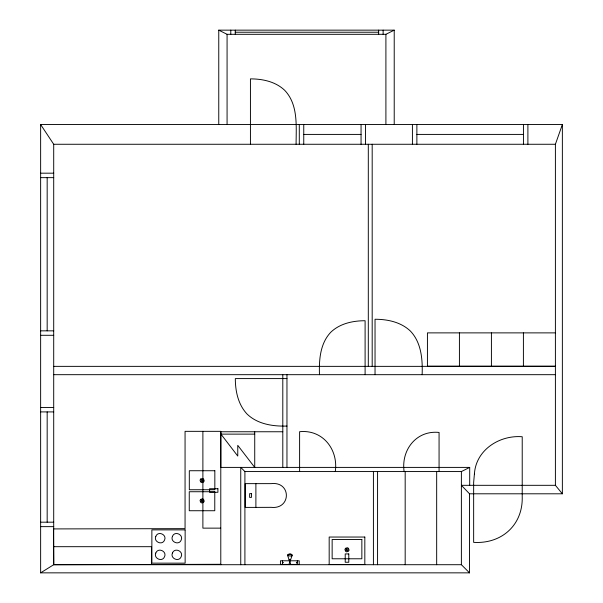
<?xml version="1.0" encoding="UTF-8"?>
<svg xmlns="http://www.w3.org/2000/svg" width="603" height="603" viewBox="0 0 603 603"><rect width="100%" height="100%" fill="white"/><g stroke="black" fill="none" stroke-linecap="round" stroke-linejoin="round"><path stroke-width="0.9" d="M555.401 485.317L555.401 144.268L562.365 124.542L40.635 124.542L40.635 572.85L469.526 572.85L469.526 493.797L461.385 485.317L555.401 485.317L562.365 493.797L469.526 493.797M40.635 572.85L53.705 564.71L461.385 564.71L469.526 572.85M218.761 124.542L218.761 30.15L227.075 34.311L385.905 34.311L394.219 30.15L394.219 124.542M240.748 564.71L240.748 467.4L244.908 471.561L461.385 471.561L469.699 467.4L469.699 485.317M255.891 507.394L271.192 507.334C291.339 509.573 291.505 481.224 271.192 483.636L245.21 483.636L245.21 507.394L255.891 507.394L255.891 483.636M220.788 564.295L53.757 564.71L53.494 528.914L185.061 528.65L185.061 431.341L220.788 431.341L220.788 564.71M218.761 30.15L394.219 30.15M235.253 32.23L378.669 32.23M303.754 134.409L361.054 134.409M416.877 134.409L523.442 134.409M40.635 124.542L53.705 144.268L555.401 144.268M40.635 173.182L53.705 173.182M40.635 177.644L53.705 177.644M40.635 330.843L53.705 330.843M555.401 332.879L427.429 332.879L427.429 366.194L555.401 366.194M40.635 335.298L53.705 335.298M53.705 366.36L555.401 366.36M53.705 374.682L555.401 374.682M286.96 378.594L235.328 378.586C235.321 391.287 238.2 404.726 247.2 414.186C257.737 424.226 272.955 426.487 286.96 426.057M40.635 407.447L53.705 407.447M40.635 411.909L53.705 411.909M282.799 431.756L220.811 431.756L220.811 467.4M220.811 434.13L254.73 434.13M220.788 467.4L469.699 467.4M40.635 522.183L53.705 522.183M40.635 526.638L53.705 526.638M220.713 528.138L202.887 528.138L202.887 431.341M53.705 546.687L151.572 546.687L151.572 564.514L53.705 564.514M289.056 559.659L290.661 559.659M289.056 560.79L280.44 560.79L280.44 564.416L299.209 564.416L299.209 560.79L290.661 560.79M220.811 433.956L237.763 456.056L237.763 445.361L254.73 467.4L254.73 431.756M562.365 124.542L562.365 493.797M527.896 124.542L527.896 144.268M523.442 124.542L523.442 144.268M523.412 332.879L523.404 366.194M491.415 332.879L491.415 366.194M461.385 471.561L461.385 564.71M459.418 332.879L459.426 366.194M439.067 471.561L439.067 432.441C416.334 430.067 400.995 450.026 404.108 471.561M436.67 471.561L436.67 564.71M422.138 374.682C422.695 359.501 421.414 342.587 410.364 331.032C400.972 322.108 387.639 319.251 375.036 319.258L375.043 374.682M416.877 124.542L416.877 144.268M412.422 124.542L412.422 144.268M405.178 471.561L405.178 564.71M385.905 34.311L385.905 124.542M383.131 30.15L383.131 34.311M378.669 30.15L378.669 34.311M377.576 471.561L377.568 564.71M373.415 471.561L373.415 564.71M372.187 144.268L372.187 366.36M368.305 144.268L368.305 366.36M365.508 124.542L365.508 144.268M365.101 374.682L365.101 320.736C352.898 320.721 339.979 323.494 330.881 332.14C320.103 343.401 318.934 359.901 319.477 374.682M361.054 124.542L361.054 144.268M335.298 471.561C338.449 449.604 322.771 429.291 299.608 431.71L299.608 471.561M303.754 124.542L303.754 144.268M299.292 124.542L299.292 144.268M297.309 560.79L297.309 564.416M296.096 144.268C296.126 126.117 298.379 104.643 284.676 90.292C275.579 81.639 262.652 78.865 250.433 78.88L250.433 144.268M290.661 564.416C288.935 560.707 292.123 557.7 292.048 554.572L290.043 553.72L287.654 554.572C287.586 557.7 290.767 560.707 289.056 564.416M286.96 374.682L286.96 467.4M282.799 374.682L282.799 467.4M282.46 560.79L282.4 564.416M244.908 471.561L244.908 564.71M235.253 30.15L235.253 34.311M230.791 30.15L230.791 34.311M227.075 34.311L227.075 124.542M53.705 144.268L53.705 564.71M47.17 177.644L47.17 330.843M47.17 411.909L47.17 522.183M474.41 473.928L473.649 482.468L473.649 542.361C501.553 544.125 523.072 525.07 522.221 496.638L522.221 436.745C499.57 434.914 475.925 449.876 474.41 473.928M155.808 536.346C153.275 541.75 162.343 545.873 164.566 540.047C167.099 534.635 158.024 530.512 155.808 536.346M155.808 552.981C153.275 558.386 162.343 562.509 164.566 556.682C167.099 551.27 158.024 547.147 155.808 552.981M172.443 536.346C169.91 541.75 178.978 545.873 181.202 540.047C183.734 534.635 174.659 530.512 172.443 536.346M172.443 552.981C169.91 558.386 178.978 562.509 181.202 556.682C183.734 551.27 174.659 547.147 172.443 552.981M200.656 479.061L200.045 480.169L200.656 482.001L201.756 482.611L203.595 482.001L204.206 480.9L203.595 479.061L202.487 478.458L200.656 479.061M201.281 479.694L201.281 481.375L202.962 481.375L202.962 479.694L201.281 479.694M200.656 499.39L200.045 500.498L200.656 502.337L201.756 502.94L203.595 502.337L204.206 501.229L203.595 499.39L202.487 498.787L200.656 499.39M201.281 500.023L201.281 501.704L202.962 501.704L202.962 500.023L201.281 500.023M345.527 548.308L344.924 549.416L345.527 551.255L346.635 551.858L348.474 551.255L349.084 550.147L348.474 548.308L347.366 547.705L345.527 548.308M346.16 548.941L346.16 550.622L347.841 550.622L347.841 548.941L346.16 548.941M287.473 555.589C296.721 557.534 290.149 552.423 287.473 555.589M296.578 562.855C295.5 561.936 298.425 562.569 296.578 562.855M282.641 562.501C282.671 563.481 284.247 561.921 282.641 562.501M214.834 470.732L189.312 470.732L189.312 489.734L214.834 489.734L214.834 470.732M217.909 488.731L209.595 488.731L209.595 492.297L217.909 492.297L217.909 488.731M214.774 491.731L189.259 491.731L189.259 510.733L214.774 510.733L214.774 491.731M251.451 493.623L249.65 493.623L249.65 497.407L251.451 497.407L251.451 493.623M185.136 529.879L151.866 529.879L151.866 563.149L185.136 563.149L185.136 529.879M364.823 537.039L329.178 537.039L329.178 564.544L364.823 564.544L364.823 537.039M361.853 539.474L332.147 539.474L332.147 558.777L361.853 558.777L361.853 539.474M348.783 553.931L345.218 553.931L345.218 562.252L348.783 562.252L348.783 553.931"/></g></svg>
